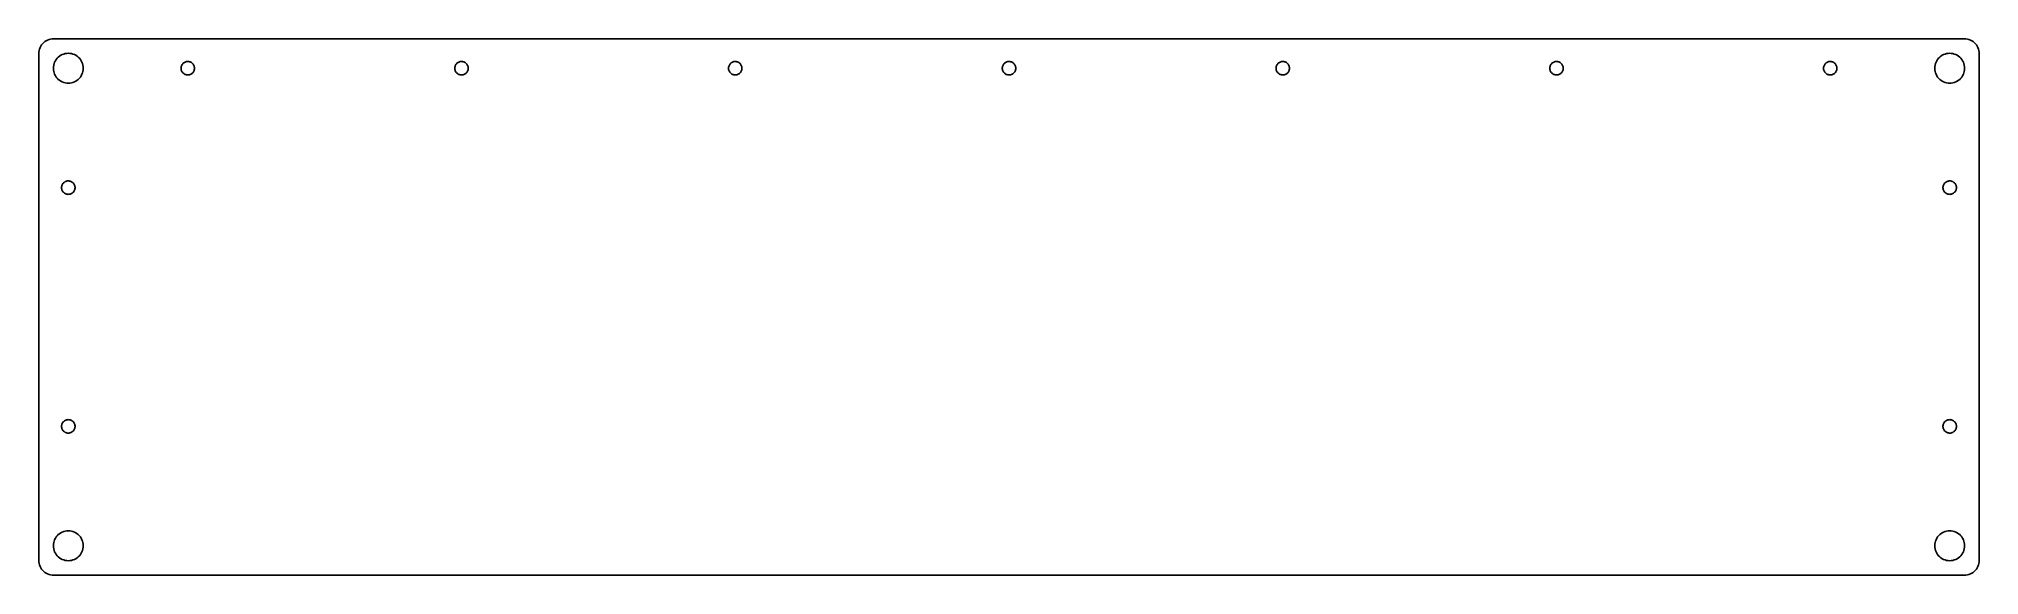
# Model space of a CAD drawing. Header units: metres. Extents: x -325 to 325, y -90 to 90.
import ezdxf

# ---------------------------------------------------------------- set-up
doc = ezdxf.new("R2010")
doc.units = ezdxf.units.M

msp = doc.modelspace()

# ---------------------------------------------------------------- linework, layer by layer
for p, q in [((-324.848, 85.3976), (-324.875, 84.875)), ((-324.875, 84.875), (-324.875, -84.875)), ((-324.766, 85.9146), (-324.848, 85.3976)), ((-324.63, 86.4201), (-324.766, 85.9146)), ((-324.443, 86.9087), (-324.63, 86.4201)), ((-324.205, 87.375), (-324.443, 86.9087)), ((-323.92, 87.8139), (-324.205, 87.375)), ((-323.591, 88.2207), (-323.92, 87.8139)), ((-323.221, 88.5907), (-323.591, 88.2207)), ((-322.814, 88.9201), (-323.221, 88.5907)), ((-322.375, 89.2051), (-322.814, 88.9201)), ((-321.909, 89.4427), (-322.375, 89.2051)), ((-321.42, 89.6303), (-321.909, 89.4427)), ((-320.915, 89.7657), (-321.42, 89.6303)), ((-320.398, 89.8476), (-320.915, 89.7657)), ((-319.875, 89.875), (-320.398, 89.8476)), ((319.875, 89.875), (-319.875, 89.875)), ((-317.5, 84.3301), (-317.034, 84.5677)), ((-317.034, 84.5677), (-316.545, 84.7553)), ((-316.545, 84.7553), (-316.04, 84.8907)), ((-316.04, 84.8907), (-315.523, 84.9726)), ((-315.523, 84.9726), (-315, 85)), ((-315, 85), (-314.477, 84.9726)), ((-314.477, 84.9726), (-313.96, 84.8907)), ((-313.96, 84.8907), (-313.455, 84.7553)), ((-313.455, 84.7553), (-312.966, 84.5677)), ((-312.966, 84.5677), (-312.5, 84.3301)), ((312.5, 84.3301), (312.966, 84.5677)), ((312.966, 84.5677), (313.455, 84.7553)), ((313.455, 84.7553), (313.96, 84.8907)), ((313.96, 84.8907), (314.477, 84.9726)), ((314.477, 84.9726), (315, 85)), ((315, 85), (315.523, 84.9726)), ((315.523, 84.9726), (316.04, 84.8907)), ((316.04, 84.8907), (316.545, 84.7553)), ((316.545, 84.7553), (317.034, 84.5677)), ((317.034, 84.5677), (317.5, 84.3301)), ((320.398, 89.8476), (319.875, 89.875)), ((320.915, 89.7657), (320.398, 89.8476)), ((321.42, 89.6303), (320.915, 89.7657)), ((321.909, 89.4427), (321.42, 89.6303)), ((322.375, 89.2051), (321.909, 89.4427)), ((322.814, 88.9201), (322.375, 89.2051)), ((323.221, 88.5907), (322.814, 88.9201)), ((323.591, 88.2207), (323.221, 88.5907)), ((323.92, 87.8139), (323.591, 88.2207)), ((324.205, 87.375), (323.92, 87.8139)), ((324.443, 86.9087), (324.205, 87.375)), ((324.63, 86.4201), (324.443, 86.9087)), ((324.766, 85.9146), (324.63, 86.4201)), ((324.848, 85.3976), (324.766, 85.9146)), ((324.875, 84.875), (324.848, 85.3976)), ((324.875, -84.875), (324.875, 84.875)), ((-320, 80), (-319.973, 80.5226)), ((-319.973, 79.4774), (-320, 80)), ((-319.973, 80.5226), (-319.891, 81.0396)), ((-319.891, 78.9604), (-319.973, 79.4774)), ((-319.891, 81.0396), (-319.755, 81.5451)), ((-319.755, 78.4549), (-319.891, 78.9604)), ((-319.755, 81.5451), (-319.568, 82.0337)), ((-319.568, 77.9663), (-319.755, 78.4549)), ((-319.568, 82.0337), (-319.33, 82.5)), ((-319.33, 82.5), (-319.045, 82.9389)), ((-319.045, 82.9389), (-318.716, 83.3456)), ((-318.716, 83.3456), (-318.346, 83.7157)), ((-318.346, 83.7157), (-317.939, 84.0451)), ((-317.939, 84.0451), (-317.5, 84.3301)), ((-312.5, 84.3301), (-312.061, 84.0451)), ((-312.061, 84.0451), (-311.654, 83.7157)), ((-311.654, 83.7157), (-311.284, 83.3456)), ((-311.284, 83.3456), (-310.955, 82.9389)), ((-310.955, 82.9389), (-310.67, 82.5)), ((-310.67, 82.5), (-310.432, 82.0337)), ((-310.432, 82.0337), (-310.245, 81.5451)), ((-310.245, 78.4549), (-310.432, 77.9663)), ((-310.245, 81.5451), (-310.109, 81.0396)), ((-310.109, 78.9604), (-310.245, 78.4549)), ((-310.109, 81.0396), (-310.027, 80.5226)), ((-310.027, 79.4774), (-310.109, 78.9604)), ((-310.027, 80.5226), (-310, 80)), ((-310, 80), (-310.027, 79.4774)), ((-277.247, 80.1239), (-277.219, 80.3703)), ((-277.247, 79.8761), (-277.247, 80.1239)), ((-277.219, 79.6297), (-277.247, 79.8761)), ((-277.219, 80.3703), (-277.165, 80.6122)), ((-277.165, 79.3878), (-277.219, 79.6297)), ((-277.165, 80.6122), (-277.085, 80.8467)), ((-277.085, 79.1533), (-277.165, 79.3878)), ((-277.085, 80.8467), (-276.979, 81.0709)), ((-276.979, 78.9291), (-277.085, 79.1533)), ((-276.979, 81.0709), (-276.849, 81.2821)), ((-276.849, 78.7179), (-276.979, 78.9291)), ((-276.849, 81.2821), (-276.697, 81.4777)), ((-276.697, 78.5223), (-276.849, 78.7179)), ((-276.697, 81.4777), (-276.524, 81.6554)), ((-276.524, 78.3446), (-276.697, 78.5223)), ((-276.524, 81.6554), (-276.333, 81.813)), ((-276.333, 78.187), (-276.524, 78.3446)), ((-276.333, 81.813), (-276.125, 81.9485)), ((-276.125, 78.0514), (-276.333, 78.187)), ((-276.125, 81.9485), (-275.904, 82.0605)), ((-275.904, 77.9395), (-276.125, 78.0514)), ((-275.904, 82.0605), (-275.672, 82.1474)), ((-275.672, 82.1474), (-275.431, 82.2083)), ((-275.431, 82.2083), (-275.186, 82.2423)), ((-275.186, 82.2423), (-274.938, 82.2491)), ((-274.938, 82.2491), (-274.691, 82.2287)), ((-274.691, 82.2287), (-274.448, 82.1812)), ((-274.448, 82.1812), (-274.211, 82.1071)), ((-274.211, 82.1071), (-273.984, 82.0076)), ((-273.984, 77.9924), (-274.211, 77.8929)), ((-273.984, 82.0076), (-273.769, 81.8836)), ((-273.769, 78.1164), (-273.984, 77.9924)), ((-273.769, 81.8836), (-273.57, 81.7368)), ((-273.57, 78.2632), (-273.769, 78.1164)), ((-273.57, 81.7368), (-273.387, 81.5689)), ((-273.387, 78.4311), (-273.57, 78.2632)), ((-273.387, 81.5689), (-273.224, 81.382)), ((-273.224, 78.618), (-273.387, 78.4311)), ((-273.224, 81.382), (-273.083, 81.1783)), ((-273.083, 78.8217), (-273.224, 78.618)), ((-273.083, 81.1783), (-272.965, 80.9602)), ((-272.965, 79.0397), (-273.083, 78.8217)), ((-272.965, 80.9602), (-272.872, 80.7306)), ((-272.872, 79.2694), (-272.965, 79.0397)), ((-272.872, 80.7306), (-272.804, 80.492)), ((-272.804, 79.508), (-272.872, 79.2694)), ((-272.804, 80.492), (-272.764, 80.2475)), ((-272.764, 79.7525), (-272.804, 79.508)), ((-272.764, 80.2475), (-272.75, 80)), ((-272.75, 80), (-272.764, 79.7525)), ((-185.58, 80.1239), (-185.553, 80.3703)), ((-185.58, 79.8761), (-185.58, 80.1239)), ((-185.553, 79.6297), (-185.58, 79.8761)), ((-185.553, 80.3703), (-185.498, 80.6122)), ((-185.498, 79.3878), (-185.553, 79.6297)), ((-185.498, 80.6122), (-185.418, 80.8467)), ((-185.418, 79.1533), (-185.498, 79.3878)), ((-185.418, 80.8467), (-185.312, 81.0709)), ((-185.312, 78.9291), (-185.418, 79.1533)), ((-185.312, 81.0709), (-185.182, 81.2821)), ((-185.182, 78.7179), (-185.312, 78.9291)), ((-185.182, 81.2821), (-185.03, 81.4777)), ((-185.03, 78.5223), (-185.182, 78.7179)), ((-185.03, 81.4777), (-184.857, 81.6554)), ((-184.857, 78.3446), (-185.03, 78.5223)), ((-184.857, 81.6554), (-184.666, 81.813)), ((-184.666, 78.187), (-184.857, 78.3446)), ((-184.666, 81.813), (-184.458, 81.9485)), ((-184.458, 78.0514), (-184.666, 78.187)), ((-184.458, 81.9485), (-184.237, 82.0605)), ((-184.237, 77.9395), (-184.458, 78.0514)), ((-184.237, 82.0605), (-184.005, 82.1474)), ((-184.005, 82.1474), (-183.765, 82.2083)), ((-183.765, 82.2083), (-183.519, 82.2423)), ((-183.519, 82.2423), (-183.271, 82.2491)), ((-183.271, 82.2491), (-183.024, 82.2287)), ((-183.024, 82.2287), (-182.781, 82.1812)), ((-182.781, 82.1812), (-182.544, 82.1071)), ((-182.544, 82.1071), (-182.317, 82.0076)), ((-182.317, 77.9924), (-182.544, 77.8929)), ((-182.317, 82.0076), (-182.103, 81.8836)), ((-182.103, 78.1164), (-182.317, 77.9924)), ((-182.103, 81.8836), (-181.903, 81.7368)), ((-181.903, 78.2632), (-182.103, 78.1164)), ((-181.903, 81.7368), (-181.721, 81.5689)), ((-181.721, 78.4311), (-181.903, 78.2632)), ((-181.721, 81.5689), (-181.558, 81.382)), ((-181.558, 78.618), (-181.721, 78.4311)), ((-181.558, 81.382), (-181.417, 81.1783)), ((-181.417, 78.8217), (-181.558, 78.618)), ((-181.417, 81.1783), (-181.299, 80.9602)), ((-181.299, 79.0397), (-181.417, 78.8217)), ((-181.299, 80.9602), (-181.205, 80.7306)), ((-181.205, 79.2694), (-181.299, 79.0397)), ((-181.205, 80.7306), (-181.138, 80.492)), ((-181.138, 79.508), (-181.205, 79.2694)), ((-181.138, 80.492), (-181.097, 80.2475)), ((-181.097, 79.7525), (-181.138, 79.508)), ((-181.097, 80.2475), (-181.083, 80)), ((-181.083, 80), (-181.097, 79.7525)), ((-93.9133, 80.1239), (-93.886, 80.3703)), ((-93.9133, 79.8761), (-93.9133, 80.1239)), ((-93.886, 79.6297), (-93.9133, 79.8761)), ((-93.886, 80.3703), (-93.8318, 80.6122)), ((-93.8318, 79.3878), (-93.886, 79.6297)), ((-93.8318, 80.6122), (-93.7513, 80.8467)), ((-93.7513, 79.1533), (-93.8318, 79.3878)), ((-93.7513, 80.8467), (-93.6455, 81.0709)), ((-93.6455, 78.9291), (-93.7513, 79.1533)), ((-93.6455, 81.0709), (-93.5157, 81.2821)), ((-93.5157, 78.7179), (-93.6455, 78.9291)), ((-93.5157, 81.2821), (-93.3634, 81.4777)), ((-93.3634, 78.5223), (-93.5157, 78.7179)), ((-93.3634, 81.4777), (-93.1906, 81.6554)), ((-93.1906, 78.3446), (-93.3634, 78.5223)), ((-93.1906, 81.6554), (-92.9992, 81.813)), ((-92.9992, 78.187), (-93.1906, 78.3446)), ((-92.9992, 81.813), (-92.7917, 81.9485)), ((-92.7917, 78.0514), (-92.9992, 78.187)), ((-92.7917, 81.9485), (-92.5705, 82.0605)), ((-92.5705, 77.9395), (-92.7917, 78.0514)), ((-92.5705, 82.0605), (-92.3383, 82.1474)), ((-92.3383, 82.1474), (-92.098, 82.2083)), ((-92.098, 82.2083), (-91.8525, 82.2423)), ((-91.8525, 82.2423), (-91.6047, 82.2491)), ((-91.6047, 82.2491), (-91.3576, 82.2287)), ((-91.3576, 82.2287), (-91.1143, 82.1812)), ((-91.1143, 82.1812), (-90.8777, 82.1071)), ((-90.8777, 82.1071), (-90.6507, 82.0076)), ((-90.6507, 77.9924), (-90.8777, 77.8929)), ((-90.6507, 82.0076), (-90.436, 81.8836)), ((-90.436, 78.1164), (-90.6507, 77.9924)), ((-90.436, 81.8836), (-90.2363, 81.7368)), ((-90.2363, 78.2632), (-90.436, 78.1164)), ((-90.2363, 81.7368), (-90.0539, 81.5689)), ((-90.0539, 78.4311), (-90.2363, 78.2632)), ((-90.0539, 81.5689), (-89.8911, 81.382)), ((-89.8911, 78.618), (-90.0539, 78.4311)), ((-89.8911, 81.382), (-89.7498, 81.1783)), ((-89.7498, 78.8217), (-89.8911, 78.618)), ((-89.7498, 81.1783), (-89.6319, 80.9602)), ((-89.6319, 79.0397), (-89.7498, 78.8217)), ((-89.6319, 80.9602), (-89.5386, 80.7306)), ((-89.5386, 79.2694), (-89.6319, 79.0397)), ((-89.5386, 80.7306), (-89.4711, 80.492)), ((-89.4711, 79.508), (-89.5386, 79.2694)), ((-89.4711, 80.492), (-89.4303, 80.2475)), ((-89.4303, 79.7525), (-89.4711, 79.508)), ((-89.4303, 80.2475), (-89.4167, 80)), ((-89.4167, 80), (-89.4303, 79.7525)), ((-2.24658, 80.1239), (-2.2193, 80.3703)), ((-2.24658, 79.8761), (-2.24658, 80.1239)), ((-2.2193, 79.6297), (-2.24658, 79.8761)), ((-2.2193, 80.3703), (-2.1651, 80.6122)), ((-2.1651, 79.3878), (-2.2193, 79.6297)), ((-2.1651, 80.6122), (-2.08461, 80.8467)), ((-2.08461, 79.1533), (-2.1651, 79.3878)), ((-2.08461, 80.8467), (-1.97881, 81.0709)), ((-1.97881, 78.9291), (-2.08461, 79.1533)), ((-1.97881, 81.0709), (-1.849, 81.2821)), ((-1.849, 78.7179), (-1.97881, 78.9291)), ((-1.849, 81.2821), (-1.69673, 81.4777)), ((-1.69673, 78.5223), (-1.849, 78.7179)), ((-1.69673, 81.4777), (-1.52388, 81.6554)), ((-1.52388, 78.3446), (-1.69673, 78.5223)), ((-1.52388, 81.6554), (-1.33252, 81.813)), ((-1.33252, 78.187), (-1.52388, 78.3446)), ((-1.33252, 81.813), (-1.125, 81.9485)), ((-1.125, 78.0514), (-1.33252, 78.187)), ((-1.125, 81.9485), (-0.90381, 82.0605)), ((-0.90381, 77.9395), (-1.125, 78.0514)), ((-0.90381, 82.0605), (-0.67165, 82.1474)), ((-0.67165, 82.1474), (-0.43134, 82.2083)), ((-0.43134, 82.2083), (-0.18579, 82.2423)), ((-0.18579, 82.2423), (0.062, 82.2491)), ((0.062, 82.2491), (0.30904, 82.2287)), ((0.30904, 82.2287), (0.55234, 82.1812)), ((0.55234, 82.1812), (0.78892, 82.1071)), ((0.78892, 82.1071), (1.01595, 82.0076)), ((1.01595, 77.9924), (0.78892, 77.8929)), ((1.01595, 82.0076), (1.23062, 81.8836)), ((1.23062, 78.1164), (1.01595, 77.9924)), ((1.23062, 81.8836), (1.43037, 81.7368)), ((1.43037, 78.2632), (1.23062, 78.1164)), ((1.43037, 81.7368), (1.61275, 81.5689)), ((1.61275, 78.4311), (1.43037, 78.2632)), ((1.61275, 81.5689), (1.77556, 81.382)), ((1.77556, 78.618), (1.61275, 78.4311)), ((1.77556, 81.382), (1.91681, 81.1783)), ((1.91681, 78.8217), (1.77556, 78.618)), ((1.91681, 81.1783), (2.03479, 80.9602)), ((2.03479, 79.0397), (1.91681, 78.8217)), ((2.03479, 80.9602), (2.12808, 80.7306)), ((2.12808, 79.2694), (2.03479, 79.0397)), ((2.12808, 80.7306), (2.19554, 80.492)), ((2.19554, 79.508), (2.12808, 79.2694)), ((2.19554, 80.492), (2.23634, 80.2475)), ((2.23634, 79.7525), (2.19554, 79.508)), ((2.23634, 80.2475), (2.25, 80)), ((2.25, 80), (2.23634, 79.7525)), ((89.4201, 80.1239), (89.4474, 80.3703)), ((89.4201, 79.8761), (89.4201, 80.1239)), ((89.4474, 79.6297), (89.4201, 79.8761)), ((89.4474, 80.3703), (89.5016, 80.6122)), ((89.5016, 79.3878), (89.4474, 79.6297)), ((89.5016, 80.6122), (89.582, 80.8467)), ((89.582, 79.1533), (89.5016, 79.3878)), ((89.582, 80.8467), (89.6879, 81.0709)), ((89.6879, 78.9291), (89.582, 79.1533)), ((89.6879, 81.0709), (89.8177, 81.2821)), ((89.8177, 78.7179), (89.6879, 78.9291)), ((89.8177, 81.2821), (89.9699, 81.4777)), ((89.9699, 78.5223), (89.8177, 78.7179)), ((89.9699, 81.4777), (90.1428, 81.6554)), ((90.1428, 78.3446), (89.9699, 78.5223)), ((90.1428, 81.6554), (90.3341, 81.813)), ((90.3341, 78.187), (90.1428, 78.3446)), ((90.3341, 81.813), (90.5417, 81.9485)), ((90.5417, 78.0514), (90.3341, 78.187)), ((90.5417, 81.9485), (90.7628, 82.0605)), ((90.7628, 77.9395), (90.5417, 78.0514)), ((90.7628, 82.0605), (90.995, 82.1474)), ((90.995, 82.1474), (91.2353, 82.2083)), ((91.2353, 82.2083), (91.4809, 82.2423)), ((91.4809, 82.2423), (91.7287, 82.2491)), ((91.7287, 82.2491), (91.9757, 82.2287)), ((91.9757, 82.2287), (92.219, 82.1812)), ((92.219, 82.1812), (92.4556, 82.1071)), ((92.4556, 82.1071), (92.6826, 82.0076)), ((92.6826, 77.9924), (92.4556, 77.8929)), ((92.6826, 82.0076), (92.8973, 81.8836)), ((92.8973, 78.1164), (92.6826, 77.9924)), ((92.8973, 81.8836), (93.097, 81.7368)), ((93.097, 78.2632), (92.8973, 78.1164)), ((93.097, 81.7368), (93.2794, 81.5689)), ((93.2794, 78.4311), (93.097, 78.2632)), ((93.2794, 81.5689), (93.4422, 81.382)), ((93.4422, 78.618), (93.2794, 78.4311)), ((93.4422, 81.382), (93.5835, 81.1783)), ((93.5835, 78.8217), (93.4422, 78.618)), ((93.5835, 81.1783), (93.7015, 80.9602)), ((93.7015, 79.0397), (93.5835, 78.8217)), ((93.7015, 80.9602), (93.7948, 80.7306)), ((93.7948, 79.2694), (93.7015, 79.0397)), ((93.7948, 80.7306), (93.8622, 80.492)), ((93.8622, 79.508), (93.7948, 79.2694)), ((93.8622, 80.492), (93.903, 80.2475)), ((93.903, 79.7525), (93.8622, 79.508)), ((93.903, 80.2475), (93.9167, 80)), ((93.9167, 80), (93.903, 79.7525)), ((181.087, 80.1239), (181.114, 80.3703)), ((181.087, 79.8761), (181.087, 80.1239)), ((181.114, 79.6297), (181.087, 79.8761)), ((181.114, 80.3703), (181.168, 80.6122)), ((181.168, 79.3878), (181.114, 79.6297)), ((181.168, 80.6122), (181.249, 80.8467)), ((181.249, 79.1533), (181.168, 79.3878)), ((181.249, 80.8467), (181.355, 81.0709)), ((181.355, 78.9291), (181.249, 79.1533)), ((181.355, 81.0709), (181.484, 81.2821)), ((181.484, 78.7179), (181.355, 78.9291)), ((181.484, 81.2821), (181.637, 81.4777)), ((181.637, 78.5223), (181.484, 78.7179)), ((181.637, 81.4777), (181.809, 81.6554)), ((181.809, 78.3446), (181.637, 78.5223)), ((181.809, 81.6554), (182.001, 81.813)), ((182.001, 78.187), (181.809, 78.3446)), ((182.001, 81.813), (182.208, 81.9485)), ((182.208, 78.0514), (182.001, 78.187)), ((182.208, 81.9485), (182.43, 82.0605)), ((182.43, 77.9395), (182.208, 78.0514)), ((182.43, 82.0605), (182.662, 82.1474)), ((182.662, 82.1474), (182.902, 82.2083)), ((182.902, 82.2083), (183.148, 82.2423)), ((183.148, 82.2423), (183.395, 82.2491)), ((183.395, 82.2491), (183.642, 82.2287)), ((183.642, 82.2287), (183.886, 82.1812)), ((183.886, 82.1812), (184.122, 82.1071)), ((184.122, 82.1071), (184.349, 82.0076)), ((184.349, 77.9924), (184.122, 77.8929)), ((184.349, 82.0076), (184.564, 81.8836)), ((184.564, 78.1164), (184.349, 77.9924)), ((184.564, 81.8836), (184.764, 81.7368)), ((184.764, 78.2632), (184.564, 78.1164)), ((184.764, 81.7368), (184.946, 81.5689)), ((184.946, 78.4311), (184.764, 78.2632)), ((184.946, 81.5689), (185.109, 81.382)), ((185.109, 78.618), (184.946, 78.4311)), ((185.109, 81.382), (185.25, 81.1783)), ((185.25, 78.8217), (185.109, 78.618)), ((185.25, 81.1783), (185.368, 80.9602)), ((185.368, 79.0397), (185.25, 78.8217)), ((185.368, 80.9602), (185.461, 80.7306)), ((185.461, 79.2694), (185.368, 79.0397)), ((185.461, 80.7306), (185.529, 80.492)), ((185.529, 79.508), (185.461, 79.2694)), ((185.529, 80.492), (185.57, 80.2475)), ((185.57, 79.7525), (185.529, 79.508)), ((185.57, 80.2475), (185.583, 80)), ((185.583, 80), (185.57, 79.7525)), ((272.753, 80.1239), (272.781, 80.3703)), ((272.753, 79.8761), (272.753, 80.1239)), ((272.781, 79.6297), (272.753, 79.8761)), ((272.781, 80.3703), (272.835, 80.6122)), ((272.835, 79.3878), (272.781, 79.6297)), ((272.835, 80.6122), (272.915, 80.8467)), ((272.915, 79.1533), (272.835, 79.3878)), ((272.915, 80.8467), (273.021, 81.0709)), ((273.021, 78.9291), (272.915, 79.1533)), ((273.021, 81.0709), (273.151, 81.2821)), ((273.151, 78.7179), (273.021, 78.9291)), ((273.151, 81.2821), (273.303, 81.4777)), ((273.303, 78.5223), (273.151, 78.7179)), ((273.303, 81.4777), (273.476, 81.6554)), ((273.476, 78.3446), (273.303, 78.5223)), ((273.476, 81.6554), (273.667, 81.813)), ((273.667, 78.187), (273.476, 78.3446)), ((273.667, 81.813), (273.875, 81.9485)), ((273.875, 78.0514), (273.667, 78.187)), ((273.875, 81.9485), (274.096, 82.0605)), ((274.096, 77.9395), (273.875, 78.0514)), ((274.096, 82.0605), (274.328, 82.1474)), ((274.328, 82.1474), (274.569, 82.2083)), ((274.569, 82.2083), (274.814, 82.2423)), ((274.814, 82.2423), (275.062, 82.2491)), ((275.062, 82.2491), (275.309, 82.2287)), ((275.309, 82.2287), (275.552, 82.1812)), ((275.552, 82.1812), (275.789, 82.1071)), ((275.789, 82.1071), (276.016, 82.0076)), ((276.016, 77.9924), (275.789, 77.8929)), ((276.016, 82.0076), (276.231, 81.8836)), ((276.231, 78.1164), (276.016, 77.9924)), ((276.231, 81.8836), (276.43, 81.7368)), ((276.43, 78.2632), (276.231, 78.1164)), ((276.43, 81.7368), (276.613, 81.5689)), ((276.613, 78.4311), (276.43, 78.2632)), ((276.613, 81.5689), (276.776, 81.382)), ((276.776, 78.618), (276.613, 78.4311)), ((276.776, 81.382), (276.917, 81.1783)), ((276.917, 78.8217), (276.776, 78.618)), ((276.917, 81.1783), (277.035, 80.9602)), ((277.035, 79.0397), (276.917, 78.8217)), ((277.035, 80.9602), (277.128, 80.7306)), ((277.128, 79.2694), (277.035, 79.0397)), ((277.128, 80.7306), (277.196, 80.492)), ((277.196, 79.508), (277.128, 79.2694)), ((277.196, 80.492), (277.236, 80.2475)), ((277.236, 79.7525), (277.196, 79.508)), ((277.236, 80.2475), (277.25, 80)), ((277.25, 80), (277.236, 79.7525)), ((310, 80), (310.027, 80.5226)), ((310.027, 79.4774), (310, 80)), ((310.027, 80.5226), (310.109, 81.0396)), ((310.109, 78.9604), (310.027, 79.4774)), ((310.109, 81.0396), (310.245, 81.5451)), ((310.245, 78.4549), (310.109, 78.9604)), ((310.245, 81.5451), (310.432, 82.0337)), ((310.432, 77.9663), (310.245, 78.4549)), ((310.432, 82.0337), (310.67, 82.5)), ((310.67, 82.5), (310.955, 82.9389)), ((310.955, 82.9389), (311.284, 83.3456)), ((311.284, 83.3456), (311.654, 83.7157)), ((311.654, 83.7157), (312.061, 84.0451)), ((312.061, 84.0451), (312.5, 84.3301)), ((317.5, 84.3301), (317.939, 84.0451)), ((317.939, 84.0451), (318.346, 83.7157)), ((318.346, 83.7157), (318.716, 83.3456)), ((318.716, 83.3456), (319.045, 82.9389)), ((319.045, 82.9389), (319.33, 82.5)), ((319.33, 82.5), (319.568, 82.0337)), ((319.568, 82.0337), (319.755, 81.5451)), ((319.755, 78.4549), (319.568, 77.9663)), ((319.755, 81.5451), (319.891, 81.0396)), ((319.891, 78.9604), (319.755, 78.4549)), ((319.891, 81.0396), (319.973, 80.5226)), ((319.973, 79.4774), (319.891, 78.9604)), ((319.973, 80.5226), (320, 80)), ((320, 80), (319.973, 79.4774)), ((-319.33, 77.5), (-319.568, 77.9663)), ((-319.045, 77.0611), (-319.33, 77.5)), ((-318.716, 76.6543), (-319.045, 77.0611)), ((-318.346, 76.2843), (-318.716, 76.6543)), ((-317.939, 75.9549), (-318.346, 76.2843)), ((-317.5, 75.6699), (-317.939, 75.9549)), ((-317.034, 75.4323), (-317.5, 75.6699)), ((-316.545, 75.2447), (-317.034, 75.4323)), ((-316.04, 75.1093), (-316.545, 75.2447)), ((-315.523, 75.0274), (-316.04, 75.1093)), ((-315, 75), (-315.523, 75.0274)), ((-314.477, 75.0274), (-315, 75)), ((-313.96, 75.1093), (-314.477, 75.0274)), ((-313.455, 75.2447), (-313.96, 75.1093)), ((-312.966, 75.4323), (-313.455, 75.2447)), ((-312.5, 75.6699), (-312.966, 75.4323)), ((-312.061, 75.9549), (-312.5, 75.6699)), ((-311.654, 76.2843), (-312.061, 75.9549)), ((-311.284, 76.6543), (-311.654, 76.2843)), ((-310.955, 77.0611), (-311.284, 76.6543)), ((-310.67, 77.5), (-310.955, 77.0611)), ((-310.432, 77.9663), (-310.67, 77.5)), ((-275.672, 77.8526), (-275.904, 77.9395)), ((-275.431, 77.7917), (-275.672, 77.8526)), ((-275.186, 77.7577), (-275.431, 77.7917)), ((-274.938, 77.7509), (-275.186, 77.7577)), ((-274.691, 77.7713), (-274.938, 77.7509)), ((-274.448, 77.8188), (-274.691, 77.7713)), ((-274.211, 77.8929), (-274.448, 77.8188)), ((-184.005, 77.8526), (-184.237, 77.9395)), ((-183.765, 77.7917), (-184.005, 77.8526)), ((-183.519, 77.7577), (-183.765, 77.7917)), ((-183.271, 77.7509), (-183.519, 77.7577)), ((-183.024, 77.7713), (-183.271, 77.7509)), ((-182.781, 77.8188), (-183.024, 77.7713)), ((-182.544, 77.8929), (-182.781, 77.8188)), ((-92.3383, 77.8526), (-92.5705, 77.9395)), ((-92.098, 77.7917), (-92.3383, 77.8526)), ((-91.8525, 77.7577), (-92.098, 77.7917)), ((-91.6047, 77.7509), (-91.8525, 77.7577)), ((-91.3576, 77.7713), (-91.6047, 77.7509)), ((-91.1143, 77.8188), (-91.3576, 77.7713)), ((-90.8777, 77.8929), (-91.1143, 77.8188)), ((-0.67165, 77.8526), (-0.90381, 77.9395)), ((-0.43134, 77.7917), (-0.67165, 77.8526)), ((-0.18579, 77.7577), (-0.43134, 77.7917)), ((0.062, 77.7509), (-0.18579, 77.7577)), ((0.30904, 77.7713), (0.062, 77.7509)), ((0.55234, 77.8188), (0.30904, 77.7713)), ((0.78892, 77.8929), (0.55234, 77.8188)), ((90.995, 77.8526), (90.7628, 77.9395)), ((91.2353, 77.7917), (90.995, 77.8526)), ((91.4809, 77.7577), (91.2353, 77.7917)), ((91.7287, 77.7509), (91.4809, 77.7577)), ((91.9757, 77.7713), (91.7287, 77.7509)), ((92.219, 77.8188), (91.9757, 77.7713)), ((92.4556, 77.8929), (92.219, 77.8188)), ((182.662, 77.8526), (182.43, 77.9395)), ((182.902, 77.7917), (182.662, 77.8526)), ((183.148, 77.7577), (182.902, 77.7917)), ((183.395, 77.7509), (183.148, 77.7577)), ((183.642, 77.7713), (183.395, 77.7509)), ((183.886, 77.8188), (183.642, 77.7713)), ((184.122, 77.8929), (183.886, 77.8188)), ((274.328, 77.8526), (274.096, 77.9395)), ((274.569, 77.7917), (274.328, 77.8526)), ((274.814, 77.7577), (274.569, 77.7917)), ((275.062, 77.7509), (274.814, 77.7577)), ((275.309, 77.7713), (275.062, 77.7509)), ((275.552, 77.8188), (275.309, 77.7713)), ((275.789, 77.8929), (275.552, 77.8188)), ((310.67, 77.5), (310.432, 77.9663)), ((310.955, 77.0611), (310.67, 77.5)), ((311.284, 76.6543), (310.955, 77.0611)), ((311.654, 76.2843), (311.284, 76.6543)), ((312.061, 75.9549), (311.654, 76.2843)), ((312.5, 75.6699), (312.061, 75.9549)), ((312.966, 75.4323), (312.5, 75.6699)), ((313.455, 75.2447), (312.966, 75.4323)), ((313.96, 75.1093), (313.455, 75.2447)), ((314.477, 75.0274), (313.96, 75.1093)), ((315, 75), (314.477, 75.0274)), ((315.523, 75.0274), (315, 75)), ((316.04, 75.1093), (315.523, 75.0274)), ((316.545, 75.2447), (316.04, 75.1093)), ((317.034, 75.4323), (316.545, 75.2447)), ((317.5, 75.6699), (317.034, 75.4323)), ((317.939, 75.9549), (317.5, 75.6699)), ((318.346, 76.2843), (317.939, 75.9549)), ((318.716, 76.6543), (318.346, 76.2843)), ((319.045, 77.0611), (318.716, 76.6543)), ((319.33, 77.5), (319.045, 77.0611)), ((319.568, 77.9663), (319.33, 77.5)), ((-317.25, 40), (-317.236, 40.2475)), ((-317.236, 39.7525), (-317.25, 40)), ((-317.236, 40.2475), (-317.196, 40.492)), ((-317.196, 39.508), (-317.236, 39.7525)), ((-317.196, 40.492), (-317.128, 40.7306)), ((-317.128, 39.2694), (-317.196, 39.508)), ((-317.128, 40.7306), (-317.035, 40.9602)), ((-317.035, 39.0397), (-317.128, 39.2694)), ((-317.035, 40.9602), (-316.917, 41.1783)), ((-316.917, 38.8217), (-317.035, 39.0397)), ((-316.917, 41.1783), (-316.776, 41.382)), ((-316.776, 41.382), (-316.613, 41.5689)), ((-316.613, 41.5689), (-316.43, 41.7368)), ((-316.43, 41.7368), (-316.231, 41.8836)), ((-316.231, 41.8836), (-316.016, 42.0076)), ((-316.016, 42.0076), (-315.789, 42.1071)), ((-315.789, 42.1071), (-315.552, 42.1812)), ((-315.552, 42.1812), (-315.309, 42.2287)), ((-315.309, 42.2287), (-315.062, 42.2491)), ((-315.062, 42.2491), (-314.814, 42.2423)), ((-314.814, 42.2423), (-314.569, 42.2083)), ((-314.569, 42.2083), (-314.328, 42.1474)), ((-314.328, 42.1474), (-314.096, 42.0605)), ((-314.096, 42.0605), (-313.875, 41.9485)), ((-313.875, 41.9485), (-313.667, 41.813)), ((-313.667, 41.813), (-313.476, 41.6554)), ((-313.476, 41.6554), (-313.303, 41.4777)), ((-313.303, 41.4777), (-313.151, 41.2821)), ((-313.151, 41.2821), (-313.021, 41.0709)), ((-313.021, 41.0709), (-312.915, 40.8467)), ((-312.915, 39.1533), (-313.021, 38.9291)), ((-312.915, 40.8467), (-312.835, 40.6122)), ((-312.835, 39.3878), (-312.915, 39.1533)), ((-312.835, 40.6122), (-312.781, 40.3703)), ((-312.781, 39.6297), (-312.835, 39.3878)), ((-312.781, 40.3703), (-312.753, 40.1239)), ((-312.753, 39.8761), (-312.781, 39.6297)), ((-312.753, 40.1239), (-312.753, 39.8761)), ((312.753, 40.1239), (312.781, 40.3703)), ((312.753, 39.8761), (312.753, 40.1239)), ((312.781, 39.6297), (312.753, 39.8761)), ((312.781, 40.3703), (312.835, 40.6122)), ((312.835, 39.3878), (312.781, 39.6297)), ((312.835, 40.6122), (312.915, 40.8467)), ((312.915, 39.1533), (312.835, 39.3878)), ((312.915, 40.8467), (313.021, 41.0709)), ((313.021, 38.9291), (312.915, 39.1533)), ((313.021, 41.0709), (313.151, 41.2821)), ((313.151, 41.2821), (313.303, 41.4777)), ((313.303, 41.4777), (313.476, 41.6554)), ((313.476, 41.6554), (313.667, 41.813)), ((313.667, 41.813), (313.875, 41.9485)), ((313.875, 41.9485), (314.096, 42.0605)), ((314.096, 42.0605), (314.328, 42.1474)), ((314.328, 42.1474), (314.569, 42.2083)), ((314.569, 42.2083), (314.814, 42.2423)), ((314.814, 42.2423), (315.062, 42.2491)), ((315.062, 42.2491), (315.309, 42.2287)), ((315.309, 42.2287), (315.552, 42.1812)), ((315.552, 42.1812), (315.789, 42.1071)), ((315.789, 42.1071), (316.016, 42.0076)), ((316.016, 42.0076), (316.231, 41.8836)), ((316.231, 41.8836), (316.43, 41.7368)), ((316.43, 41.7368), (316.613, 41.5689)), ((316.613, 41.5689), (316.776, 41.382)), ((316.776, 41.382), (316.917, 41.1783)), ((316.917, 41.1783), (317.035, 40.9602)), ((317.035, 39.0397), (316.917, 38.8217)), ((317.035, 40.9602), (317.128, 40.7306)), ((317.128, 39.2694), (317.035, 39.0397)), ((317.128, 40.7306), (317.196, 40.492)), ((317.196, 39.508), (317.128, 39.2694)), ((317.196, 40.492), (317.236, 40.2475)), ((317.236, 39.7525), (317.196, 39.508)), ((317.236, 40.2475), (317.25, 40)), ((317.25, 40), (317.236, 39.7525)), ((-316.776, 38.618), (-316.917, 38.8217)), ((-316.613, 38.4311), (-316.776, 38.618)), ((-316.43, 38.2632), (-316.613, 38.4311)), ((-316.231, 38.1164), (-316.43, 38.2632)), ((-316.016, 37.9924), (-316.231, 38.1164)), ((-315.789, 37.8928), (-316.016, 37.9924)), ((-315.552, 37.8188), (-315.789, 37.8928)), ((-315.309, 37.7713), (-315.552, 37.8188)), ((-315.062, 37.7509), (-315.309, 37.7713)), ((-314.814, 37.7577), (-315.062, 37.7509)), ((-314.569, 37.7917), (-314.814, 37.7577)), ((-314.328, 37.8526), (-314.569, 37.7917)), ((-314.096, 37.9395), (-314.328, 37.8526)), ((-313.875, 38.0514), (-314.096, 37.9395)), ((-313.667, 38.187), (-313.875, 38.0514)), ((-313.476, 38.3446), (-313.667, 38.187)), ((-313.303, 38.5223), (-313.476, 38.3446)), ((-313.151, 38.7179), (-313.303, 38.5223)), ((-313.021, 38.9291), (-313.151, 38.7179)), ((313.151, 38.7179), (313.021, 38.9291)), ((313.303, 38.5223), (313.151, 38.7179)), ((313.476, 38.3446), (313.303, 38.5223)), ((313.667, 38.187), (313.476, 38.3446)), ((313.875, 38.0514), (313.667, 38.187)), ((314.096, 37.9395), (313.875, 38.0514)), ((314.328, 37.8526), (314.096, 37.9395)), ((314.569, 37.7917), (314.328, 37.8526)), ((314.814, 37.7577), (314.569, 37.7917)), ((315.062, 37.7509), (314.814, 37.7577)), ((315.309, 37.7713), (315.062, 37.7509)), ((315.552, 37.8188), (315.309, 37.7713)), ((315.789, 37.8928), (315.552, 37.8188)), ((316.016, 37.9924), (315.789, 37.8928)), ((316.231, 38.1164), (316.016, 37.9924)), ((316.43, 38.2632), (316.231, 38.1164)), ((316.613, 38.4311), (316.43, 38.2632)), ((316.776, 38.618), (316.613, 38.4311)), ((316.917, 38.8217), (316.776, 38.618)), ((-317.035, -39.0397), (-316.917, -38.8217)), ((-316.917, -38.8217), (-316.776, -38.618)), ((-316.776, -38.618), (-316.613, -38.4311)), ((-316.613, -38.4311), (-316.43, -38.2632)), ((-316.43, -38.2632), (-316.231, -38.1164)), ((-316.231, -38.1164), (-316.016, -37.9924)), ((-316.016, -37.9924), (-315.789, -37.8928)), ((-315.789, -37.8928), (-315.552, -37.8188)), ((-315.552, -37.8188), (-315.309, -37.7713)), ((-315.309, -37.7713), (-315.062, -37.7509)), ((-315.062, -37.7509), (-314.814, -37.7577)), ((-314.814, -37.7577), (-314.569, -37.7917)), ((-314.569, -37.7917), (-314.328, -37.8526)), ((-314.328, -37.8526), (-314.096, -37.9395)), ((-314.096, -37.9395), (-313.875, -38.0514)), ((-313.875, -38.0514), (-313.667, -38.187)), ((-313.667, -38.187), (-313.476, -38.3446)), ((-313.476, -38.3446), (-313.303, -38.5223)), ((-313.303, -38.5223), (-313.151, -38.7179)), ((-313.151, -38.7179), (-313.021, -38.9291)), ((-313.021, -38.9291), (-312.915, -39.1533)), ((312.915, -39.1533), (313.021, -38.9291)), ((313.021, -38.9291), (313.151, -38.7179)), ((313.151, -38.7179), (313.303, -38.5223)), ((313.303, -38.5223), (313.476, -38.3446)), ((313.476, -38.3446), (313.667, -38.187)), ((313.667, -38.187), (313.875, -38.0514)), ((313.875, -38.0514), (314.096, -37.9395)), ((314.096, -37.9395), (314.328, -37.8526)), ((314.328, -37.8526), (314.569, -37.7917)), ((314.569, -37.7917), (314.814, -37.7577)), ((314.814, -37.7577), (315.062, -37.7509)), ((315.062, -37.7509), (315.309, -37.7713)), ((315.309, -37.7713), (315.552, -37.8188)), ((315.552, -37.8188), (315.789, -37.8928)), ((315.789, -37.8928), (316.016, -37.9924)), ((316.016, -37.9924), (316.231, -38.1164)), ((316.231, -38.1164), (316.43, -38.2632)), ((316.43, -38.2632), (316.613, -38.4311)), ((316.613, -38.4311), (316.776, -38.618)), ((316.776, -38.618), (316.917, -38.8217)), ((316.917, -38.8217), (317.035, -39.0397)), ((-317.25, -40), (-317.236, -39.7525)), ((-317.236, -40.2475), (-317.25, -40)), ((-317.236, -39.7525), (-317.196, -39.508)), ((-317.196, -40.492), (-317.236, -40.2475)), ((-317.196, -39.508), (-317.128, -39.2694)), ((-317.128, -40.7306), (-317.196, -40.492)), ((-317.128, -39.2694), (-317.035, -39.0397)), ((-317.035, -40.9602), (-317.128, -40.7306)), ((-316.917, -41.1783), (-317.035, -40.9602)), ((-316.776, -41.382), (-316.917, -41.1783)), ((-316.613, -41.5689), (-316.776, -41.382)), ((-316.43, -41.7368), (-316.613, -41.5689)), ((-316.231, -41.8836), (-316.43, -41.7368)), ((-316.016, -42.0076), (-316.231, -41.8836)), ((-315.789, -42.1071), (-316.016, -42.0076)), ((-315.552, -42.1812), (-315.789, -42.1071)), ((-315.309, -42.2287), (-315.552, -42.1812)), ((-315.062, -42.2491), (-315.309, -42.2287)), ((-314.814, -42.2423), (-315.062, -42.2491)), ((-314.569, -42.2083), (-314.814, -42.2423)), ((-314.328, -42.1474), (-314.569, -42.2083)), ((-314.096, -42.0605), (-314.328, -42.1474)), ((-313.875, -41.9485), (-314.096, -42.0605)), ((-313.667, -41.813), (-313.875, -41.9485)), ((-313.476, -41.6554), (-313.667, -41.813)), ((-313.303, -41.4777), (-313.476, -41.6554)), ((-313.151, -41.2821), (-313.303, -41.4777)), ((-313.021, -41.0709), (-313.151, -41.2821)), ((-312.915, -40.8467), (-313.021, -41.0709)), ((-312.915, -39.1533), (-312.835, -39.3878)), ((-312.835, -40.6122), (-312.915, -40.8467)), ((-312.835, -39.3878), (-312.781, -39.6297)), ((-312.781, -40.3703), (-312.835, -40.6122)), ((-312.781, -39.6297), (-312.753, -39.8761)), ((-312.753, -40.1239), (-312.781, -40.3703)), ((-312.753, -39.8761), (-312.753, -40.1239)), ((312.753, -39.8761), (312.781, -39.6297)), ((312.753, -40.1239), (312.753, -39.8761)), ((312.781, -40.3703), (312.753, -40.1239)), ((312.781, -39.6297), (312.835, -39.3878)), ((312.835, -40.6122), (312.781, -40.3703)), ((312.835, -39.3878), (312.915, -39.1533)), ((312.915, -40.8467), (312.835, -40.6122)), ((313.021, -41.0709), (312.915, -40.8467)), ((313.151, -41.2821), (313.021, -41.0709)), ((313.303, -41.4777), (313.151, -41.2821)), ((313.476, -41.6554), (313.303, -41.4777)), ((313.667, -41.813), (313.476, -41.6554)), ((313.875, -41.9485), (313.667, -41.813)), ((314.096, -42.0605), (313.875, -41.9485)), ((314.328, -42.1474), (314.096, -42.0605)), ((314.569, -42.2083), (314.328, -42.1474)), ((314.814, -42.2423), (314.569, -42.2083)), ((315.062, -42.2491), (314.814, -42.2423)), ((315.309, -42.2287), (315.062, -42.2491)), ((315.552, -42.1812), (315.309, -42.2287)), ((315.789, -42.1071), (315.552, -42.1812)), ((316.016, -42.0076), (315.789, -42.1071)), ((316.231, -41.8836), (316.016, -42.0076)), ((316.43, -41.7368), (316.231, -41.8836)), ((316.613, -41.5689), (316.43, -41.7368)), ((316.776, -41.382), (316.613, -41.5689)), ((316.917, -41.1783), (316.776, -41.382)), ((317.035, -40.9602), (316.917, -41.1783)), ((317.035, -39.0397), (317.128, -39.2694)), ((317.128, -40.7306), (317.035, -40.9602)), ((317.128, -39.2694), (317.196, -39.508)), ((317.196, -40.492), (317.128, -40.7306)), ((317.196, -39.508), (317.236, -39.7525)), ((317.236, -40.2475), (317.196, -40.492)), ((317.236, -39.7525), (317.25, -40)), ((317.25, -40), (317.236, -40.2475)), ((-319.755, -78.4549), (-319.568, -77.9663)), ((-319.568, -77.9663), (-319.33, -77.5)), ((-319.33, -77.5), (-319.045, -77.0611)), ((-319.045, -77.0611), (-318.716, -76.6543)), ((-318.716, -76.6543), (-318.346, -76.2843)), ((-318.346, -76.2843), (-317.939, -75.9549)), ((-317.939, -75.9549), (-317.5, -75.6699)), ((-317.5, -75.6699), (-317.034, -75.4323)), ((-317.034, -75.4323), (-316.545, -75.2447)), ((-316.545, -75.2447), (-316.04, -75.1093)), ((-316.04, -75.1093), (-315.523, -75.0274)), ((-315.523, -75.0274), (-315, -75)), ((-315, -75), (-314.477, -75.0274)), ((-314.477, -75.0274), (-313.96, -75.1093)), ((-313.96, -75.1093), (-313.455, -75.2447)), ((-313.455, -75.2447), (-312.966, -75.4323)), ((-312.966, -75.4323), (-312.5, -75.6699)), ((-312.5, -75.6699), (-312.061, -75.9549)), ((-312.061, -75.9549), (-311.654, -76.2843)), ((-311.654, -76.2843), (-311.284, -76.6543)), ((-311.284, -76.6543), (-310.955, -77.0611)), ((-310.955, -77.0611), (-310.67, -77.5)), ((-310.67, -77.5), (-310.432, -77.9663)), ((-310.432, -77.9663), (-310.245, -78.4549)), ((310.245, -78.4549), (310.432, -77.9663)), ((310.432, -77.9663), (310.67, -77.5)), ((310.67, -77.5), (310.955, -77.0611)), ((310.955, -77.0611), (311.284, -76.6543)), ((311.284, -76.6543), (311.654, -76.2843)), ((311.654, -76.2843), (312.061, -75.9549)), ((312.061, -75.9549), (312.5, -75.6699)), ((312.5, -75.6699), (312.966, -75.4323)), ((312.966, -75.4323), (313.455, -75.2447)), ((313.455, -75.2447), (313.96, -75.1093)), ((313.96, -75.1093), (314.477, -75.0274)), ((314.477, -75.0274), (315, -75)), ((315, -75), (315.523, -75.0274)), ((315.523, -75.0274), (316.04, -75.1093)), ((316.04, -75.1093), (316.545, -75.2447)), ((316.545, -75.2447), (317.034, -75.4323)), ((317.034, -75.4323), (317.5, -75.6699)), ((317.5, -75.6699), (317.939, -75.9549)), ((317.939, -75.9549), (318.346, -76.2843)), ((318.346, -76.2843), (318.716, -76.6543)), ((318.716, -76.6543), (319.045, -77.0611)), ((319.045, -77.0611), (319.33, -77.5)), ((319.33, -77.5), (319.568, -77.9663)), ((319.568, -77.9663), (319.755, -78.4549)), ((-320, -80), (-319.973, -79.4774)), ((-319.973, -80.5226), (-320, -80)), ((-319.973, -79.4774), (-319.891, -78.9604)), ((-319.891, -81.0396), (-319.973, -80.5226)), ((-319.891, -78.9604), (-319.755, -78.4549)), ((-319.755, -81.5451), (-319.891, -81.0396)), ((-319.568, -82.0337), (-319.755, -81.5451)), ((-319.33, -82.5), (-319.568, -82.0337)), ((-319.045, -82.9389), (-319.33, -82.5)), ((-318.716, -83.3456), (-319.045, -82.9389)), ((-318.346, -83.7157), (-318.716, -83.3456)), ((-317.939, -84.0451), (-318.346, -83.7157)), ((-317.5, -84.3301), (-317.939, -84.0451)), ((-317.034, -84.5677), (-317.5, -84.3301)), ((-312.5, -84.3301), (-312.966, -84.5677)), ((-312.061, -84.0451), (-312.5, -84.3301)), ((-311.654, -83.7157), (-312.061, -84.0451)), ((-311.284, -83.3456), (-311.654, -83.7157)), ((-310.955, -82.9389), (-311.284, -83.3456)), ((-310.67, -82.5), (-310.955, -82.9389)), ((-310.432, -82.0337), (-310.67, -82.5)), ((-310.245, -81.5451), (-310.432, -82.0337)), ((-310.245, -78.4549), (-310.109, -78.9604)), ((-310.109, -81.0396), (-310.245, -81.5451)), ((-310.109, -78.9604), (-310.027, -79.4774)), ((-310.027, -80.5226), (-310.109, -81.0396)), ((-310.027, -79.4774), (-310, -80)), ((-310, -80), (-310.027, -80.5226)), ((310, -80), (310.027, -79.4774)), ((310.027, -80.5226), (310, -80)), ((310.027, -79.4774), (310.109, -78.9604)), ((310.109, -81.0396), (310.027, -80.5226)), ((310.109, -78.9604), (310.245, -78.4549)), ((310.245, -81.5451), (310.109, -81.0396)), ((310.432, -82.0337), (310.245, -81.5451)), ((310.67, -82.5), (310.432, -82.0337)), ((310.955, -82.9389), (310.67, -82.5)), ((311.284, -83.3456), (310.955, -82.9389)), ((311.654, -83.7157), (311.284, -83.3456)), ((312.061, -84.0451), (311.654, -83.7157)), ((312.5, -84.3301), (312.061, -84.0451)), ((312.966, -84.5677), (312.5, -84.3301)), ((317.5, -84.3301), (317.034, -84.5677)), ((317.939, -84.0451), (317.5, -84.3301)), ((318.346, -83.7157), (317.939, -84.0451)), ((318.716, -83.3456), (318.346, -83.7157)), ((319.045, -82.9389), (318.716, -83.3456)), ((319.33, -82.5), (319.045, -82.9389)), ((319.568, -82.0337), (319.33, -82.5)), ((319.755, -81.5451), (319.568, -82.0337)), ((319.755, -78.4549), (319.891, -78.9604)), ((319.891, -81.0396), (319.755, -81.5451)), ((319.891, -78.9604), (319.973, -79.4774)), ((319.973, -80.5226), (319.891, -81.0396)), ((319.973, -79.4774), (320, -80)), ((320, -80), (319.973, -80.5226)), ((-324.875, -84.875), (-324.848, -85.3976)), ((-324.848, -85.3976), (-324.766, -85.9146)), ((-324.766, -85.9146), (-324.63, -86.4201)), ((-324.63, -86.4201), (-324.443, -86.9087)), ((-324.443, -86.9087), (-324.205, -87.375)), ((-324.205, -87.375), (-323.92, -87.8139)), ((-323.92, -87.8139), (-323.591, -88.2207)), ((-323.591, -88.2207), (-323.221, -88.5907)), ((-323.221, -88.5907), (-322.814, -88.9201)), ((-322.814, -88.9201), (-322.375, -89.2051)), ((-322.375, -89.2051), (-321.909, -89.4427)), ((-321.909, -89.4427), (-321.42, -89.6303)), ((-321.42, -89.6303), (-320.915, -89.7657)), ((-320.915, -89.7657), (-320.398, -89.8476)), ((-320.398, -89.8476), (-319.875, -89.875)), ((-319.875, -89.875), (319.875, -89.875)), ((-316.545, -84.7553), (-317.034, -84.5677)), ((-316.04, -84.8907), (-316.545, -84.7553)), ((-315.523, -84.9726), (-316.04, -84.8907)), ((-315, -85), (-315.523, -84.9726)), ((-314.477, -84.9726), (-315, -85)), ((-313.96, -84.8907), (-314.477, -84.9726)), ((-313.455, -84.7553), (-313.96, -84.8907)), ((-312.966, -84.5677), (-313.455, -84.7553)), ((313.455, -84.7553), (312.966, -84.5677)), ((313.96, -84.8907), (313.455, -84.7553)), ((314.477, -84.9726), (313.96, -84.8907)), ((315, -85), (314.477, -84.9726)), ((315.523, -84.9726), (315, -85)), ((316.04, -84.8907), (315.523, -84.9726)), ((316.545, -84.7553), (316.04, -84.8907)), ((317.034, -84.5677), (316.545, -84.7553)), ((319.875, -89.875), (320.398, -89.8476)), ((320.398, -89.8476), (320.915, -89.7657)), ((320.915, -89.7657), (321.42, -89.6303)), ((321.42, -89.6303), (321.909, -89.4427)), ((321.909, -89.4427), (322.375, -89.2051)), ((322.375, -89.2051), (322.814, -88.9201)), ((322.814, -88.9201), (323.221, -88.5907)), ((323.221, -88.5907), (323.591, -88.2207)), ((323.591, -88.2207), (323.92, -87.8139)), ((323.92, -87.8139), (324.205, -87.375)), ((324.205, -87.375), (324.443, -86.9087)), ((324.443, -86.9087), (324.63, -86.4201)), ((324.63, -86.4201), (324.766, -85.9146)), ((324.766, -85.9146), (324.848, -85.3976)), ((324.848, -85.3976), (324.875, -84.875))]:
    msp.add_line(p, q)

doc.saveas('drawing.dxf')
